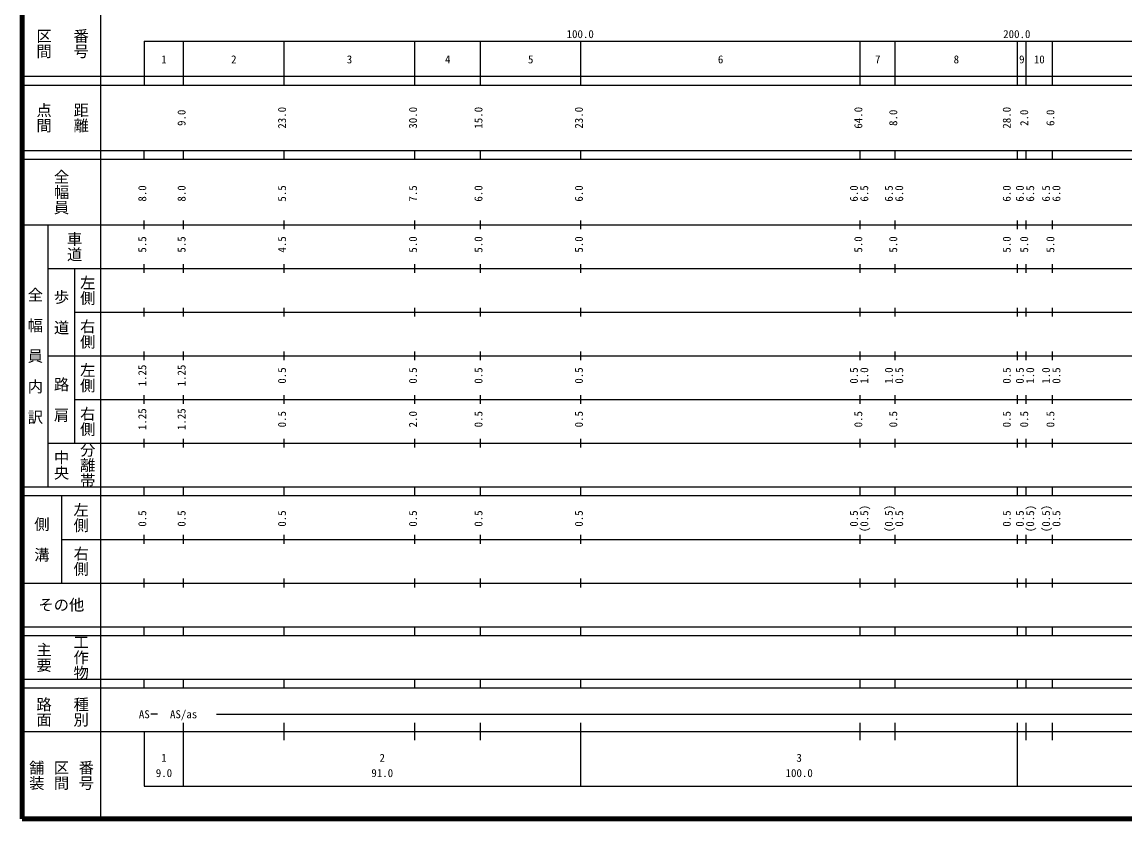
# Model space of a CAD drawing. Units: millimetres on the paper, enlarged 1000 times. Extents: x 40000 to 680000, y 20000 to 380000.
# Drawn here: x 40000 to 292616, y 20000 to 202409 of the extents above; entities that cross this region are included whole.
import ezdxf
from ezdxf.enums import TextEntityAlignment as Align

# ---------------------------------------------------------------- set-up
doc = ezdxf.new("R2010")
doc.units = ezdxf.units.MM
doc.header["$LTSCALE"] = 1000
doc.layers.add('M-TTL', color=2, linetype='Continuous', lineweight=140)
doc.layers.add('M-TTL-BAND', color=7, linetype='Continuous', lineweight=25)
doc.styles.add('@ＭＳ ゴシック', font='')
doc.styles.add('ＭＳ ゴシック', font='')
doc.styles.get('@ＭＳ ゴシック').set_extended_font_data('@MS Gothic')
doc.styles.get('ＭＳ ゴシック').set_extended_font_data('MS Gothic')

msp = doc.modelspace()

# ---------------------------------------------------------------- linework, layer by layer
at = {"layer": 'M-TTL'}
for p, q in [((40000, 380000), (40000, 20000)), ((40000, 20000), (680000, 20000))]:
    msp.add_line(p, q, dxfattribs=at)
at = {"layer": 'M-TTL-BAND'}
for p, q in [((58000, 370000), (58000, 20000)), ((68000, 198000), (579000, 198000)), ((68000, 198000), (68000, 188000)), ((77000, 188000), (77000, 198000)), ((100000, 188000), (100000, 198000)), ((130000, 188000), (130000, 198000)), ((145000, 188000), (145000, 198000)), ((168000, 188000), (168000, 198000)), ((232000, 188000), (232000, 198000)), ((240000, 188000), (240000, 198000)), ((268000, 188000), (268000, 198000)), ((270000, 188000), (270000, 198000)), ((276000, 188000), (276000, 198000)), ((40000, 190000), (579000, 190000)), ((40000, 188000), (579000, 188000)), ((40000, 173000), (579000, 173000)), ((68000, 171000), (68000, 173000)), ((77000, 171000), (77000, 173000)), ((100000, 171000), (100000, 173000)), ((130000, 171000), (130000, 173000)), ((145000, 171000), (145000, 173000)), ((168000, 171000), (168000, 173000)), ((232000, 171000), (232000, 173000)), ((240000, 171000), (240000, 173000)), ((268000, 171000), (268000, 173000)), ((270000, 171000), (270000, 173000)), ((276000, 171000), (276000, 173000)), ((40000, 171000), (579000, 171000)), ((68000, 155000), (68000, 157000)), ((77000, 155000), (77000, 157000)), ((100000, 155000), (100000, 157000)), ((130000, 155000), (130000, 157000)), ((145000, 155000), (145000, 157000)), ((168000, 155000), (168000, 157000)), ((232000, 155000), (232000, 157000)), ((240000, 155000), (240000, 157000)), ((268000, 155000), (268000, 157000)), ((270000, 155000), (270000, 157000)), ((276000, 155000), (276000, 157000)), ((40000, 156000), (579000, 156000)), ((46000, 96000), (46000, 156000)), ((68000, 145000), (68000, 147000)), ((77000, 145000), (77000, 147000)), ((100000, 145000), (100000, 147000)), ((130000, 145000), (130000, 147000)), ((145000, 145000), (145000, 147000)), ((168000, 145000), (168000, 147000)), ((232000, 145000), (232000, 147000)), ((240000, 145000), (240000, 147000)), ((268000, 145000), (268000, 147000)), ((270000, 145000), (270000, 147000)), ((276000, 145000), (276000, 147000)), ((46000, 146000), (579000, 146000)), ((52000, 146000), (52000, 106000)), ((68000, 135000), (68000, 137000)), ((77000, 135000), (77000, 137000)), ((100000, 135000), (100000, 137000)), ((130000, 135000), (130000, 137000)), ((145000, 135000), (145000, 137000)), ((168000, 135000), (168000, 137000)), ((232000, 135000), (232000, 137000)), ((240000, 135000), (240000, 137000)), ((268000, 135000), (268000, 137000)), ((270000, 135000), (270000, 137000)), ((276000, 135000), (276000, 137000)), ((52000, 136000), (579000, 136000)), ((68000, 125000), (68000, 127000)), ((77000, 125000), (77000, 127000)), ((100000, 125000), (100000, 127000)), ((130000, 125000), (130000, 127000)), ((145000, 125000), (145000, 127000)), ((168000, 125000), (168000, 127000)), ((232000, 125000), (232000, 127000)), ((240000, 125000), (240000, 127000)), ((268000, 125000), (268000, 127000)), ((270000, 125000), (270000, 127000)), ((276000, 125000), (276000, 127000)), ((46000, 126000), (579000, 126000)), ((68000, 115000), (68000, 117000)), ((77000, 115000), (77000, 117000)), ((100000, 115000), (100000, 117000)), ((130000, 115000), (130000, 117000)), ((145000, 115000), (145000, 117000)), ((168000, 115000), (168000, 117000)), ((232000, 115000), (232000, 117000)), ((240000, 115000), (240000, 117000)), ((268000, 115000), (268000, 117000)), ((270000, 115000), (270000, 117000)), ((276000, 115000), (276000, 117000)), ((52000, 116000), (579000, 116000)), ((68000, 105000), (68000, 107000)), ((77000, 105000), (77000, 107000)), ((100000, 105000), (100000, 107000)), ((130000, 105000), (130000, 107000)), ((145000, 105000), (145000, 107000)), ((168000, 105000), (168000, 107000)), ((232000, 105000), (232000, 107000)), ((240000, 105000), (240000, 107000)), ((268000, 105000), (268000, 107000)), ((270000, 105000), (270000, 107000)), ((276000, 105000), (276000, 107000)), ((46000, 106000), (579000, 106000)), ((40000, 96000), (579000, 96000)), ((68000, 94000), (68000, 96000)), ((77000, 94000), (77000, 96000)), ((100000, 94000), (100000, 96000)), ((130000, 94000), (130000, 96000)), ((145000, 94000), (145000, 96000)), ((168000, 94000), (168000, 96000)), ((232000, 94000), (232000, 96000)), ((240000, 94000), (240000, 96000)), ((268000, 94000), (268000, 96000)), ((270000, 94000), (270000, 96000)), ((276000, 94000), (276000, 96000)), ((40000, 94000), (579000, 94000)), ((49000, 94000), (49000, 74000)), ((49000, 84000), (579000, 84000)), ((68000, 83000), (68000, 85000)), ((77000, 83000), (77000, 85000)), ((100000, 83000), (100000, 85000)), ((130000, 83000), (130000, 85000)), ((145000, 83000), (145000, 85000)), ((168000, 83000), (168000, 85000)), ((232000, 83000), (232000, 85000)), ((240000, 83000), (240000, 85000)), ((268000, 83000), (268000, 85000)), ((270000, 83000), (270000, 85000)), ((276000, 83000), (276000, 85000)), ((40000, 74000), (579000, 74000)), ((68000, 73000), (68000, 75000)), ((77000, 73000), (77000, 75000)), ((100000, 73000), (100000, 75000)), ((130000, 73000), (130000, 75000)), ((145000, 73000), (145000, 75000)), ((168000, 73000), (168000, 75000)), ((232000, 73000), (232000, 75000)), ((240000, 73000), (240000, 75000)), ((268000, 73000), (268000, 75000)), ((270000, 73000), (270000, 75000)), ((276000, 73000), (276000, 75000)), ((40000, 64000), (579000, 64000)), ((68000, 62000), (68000, 64000)), ((77000, 62000), (77000, 64000)), ((100000, 62000), (100000, 64000)), ((130000, 62000), (130000, 64000)), ((145000, 62000), (145000, 64000)), ((168000, 62000), (168000, 64000)), ((232000, 62000), (232000, 64000)), ((240000, 62000), (240000, 64000)), ((268000, 62000), (268000, 64000)), ((270000, 62000), (270000, 64000)), ((276000, 62000), (276000, 64000)), ((40000, 62000), (579000, 62000)), ((40000, 52000), (579000, 52000)), ((68000, 50000), (68000, 52000)), ((77000, 50000), (77000, 52000)), ((100000, 50000), (100000, 52000)), ((130000, 50000), (130000, 52000)), ((145000, 50000), (145000, 52000)), ((168000, 50000), (168000, 52000)), ((232000, 50000), (232000, 52000)), ((240000, 50000), (240000, 52000)), ((268000, 50000), (268000, 52000)), ((270000, 50000), (270000, 52000)), ((276000, 50000), (276000, 52000)), ((40000, 50000), (579000, 50000)), ((71000, 44000), (69500, 44000)), ((84500, 44000), (565000, 44000)), ((77000, 27500), (77000, 42000)), ((100000, 38000), (100000, 42000)), ((130000, 38000), (130000, 42000)), ((145000, 38000), (145000, 42000)), ((168000, 27500), (168000, 42000)), ((232000, 38000), (232000, 42000)), ((240000, 38000), (240000, 42000)), ((268000, 27500), (268000, 42000)), ((270000, 38000), (270000, 42000)), ((276000, 38000), (276000, 42000)), ((40000, 40000), (579000, 40000)), ((68000, 40000), (68000, 27500)), ((68000, 27500), (579000, 27500))]:
    msp.add_line(p, q, dxfattribs=at)

# ---------------------------------------------------------------- texts
at = {"layer": 'M-TTL-BAND', "style": '@ＭＳ ゴシック'}
for s, p in [('区間', (45000, 197500)), ('番号', (53500, 197500)), ('点間', (45000, 180500)), ('距離', (53500, 180500)), ('全幅員', (49000, 163500)), ('車道', (52000, 151000)), ('左側', (55000, 141000)), ('全\u3000幅\u3000員\u3000内\u3000訳', (43000, 126000)), ('歩\u3000道', (49000, 136000)), ('右側', (55000, 131000)), ('左側', (55000, 121000)), ('路\u3000肩', (49000, 116000)), ('右側', (55000, 111000)), ('中央', (49000, 101000)), ('分離帯', (55000, 101000)), ('左側', (53500, 89000)), ('側\u3000溝', (44500, 84000)), ('右側', (53500, 79000)), ('工作物', (53500, 57000)), ('主要', (45000, 57000)), ('路面', (45000, 44500)), ('種別', (53500, 44500)), ('舗装', (43333, 30000)), ('区間', (49000, 30000)), ('番号', (54667, 30000))]:
    msp.add_text(s, height=2566, rotation=270, dxfattribs=at).set_placement(p, align=Align.MIDDLE_CENTER)
at = {"layer": 'M-TTL-BAND', "style": 'ＭＳ ゴシック'}
for s, p in [('100.0', (167844, 198195)), ('200.0', (267844, 198195)), ('1', (72500, 192405)), ('2', (88500, 192405)), ('3', (115000, 192405)), ('4', (137500, 192405)), ('5', (156500, 192405)), ('6', (200000, 192405)), ('7', (236000, 192405)), ('8', (254000, 192405)), ('9', (269000, 192405)), ('10', (273000, 192405)), ('AS', (68000, 42500)), ('AS/as', (77000, 42500)), ('1', (72500, 32523)), ('2', (122500, 32523)), ('3', (218000, 32523)), ('9.0', (72500, 29033)), ('91.0', (122500, 29033)), ('100.0', (218000, 29033))]:
    msp.add_text(s, height=1833, dxfattribs=at).set_placement(p, align=Align.BOTTOM_CENTER)
for s, p in [('9.0', (78000, 180500)), ('23.0', (101000, 180500)), ('30.0', (131000, 180500)), ('15.0', (146000, 180500)), ('23.0', (169000, 180500)), ('64.0', (233000, 180500)), ('8.0', (241000, 180500)), ('28.0', (267000, 180500)), ('2.0', (271000, 180500)), ('6.0', (277000, 180500)), ('8.0', (69000, 163174)), ('8.0', (78000, 163174)), ('5.5', (101000, 163174)), ('7.5', (131000, 163174)), ('6.0', (146000, 163174)), ('6.0', (169000, 163174)), ('6.0', (232000, 163174)), ('6.5', (234370, 163174)), ('6.5', (240000, 163174)), ('6.0', (242370, 163174)), ('6.0', (267000, 163174)), ('6.0', (270000, 163174)), ('6.5', (272370, 163174)), ('6.5', (276000, 163174)), ('6.0', (278370, 163174)), ('5.5', (69000, 151500)), ('5.5', (78000, 151500)), ('4.5', (101000, 151500)), ('5.0', (131000, 151500)), ('5.0', (146000, 151500)), ('5.0', (169000, 151500)), ('5.0', (233000, 151500)), ('5.0', (241000, 151500)), ('5.0', (267000, 151500)), ('5.0', (271000, 151500)), ('5.0', (277000, 151500)), ('1.25', (69000, 121500)), ('1.25', (78000, 121500)), ('0.5', (101000, 121500)), ('0.5', (131000, 121500)), ('0.5', (146000, 121500)), ('0.5', (169000, 121500)), ('0.5', (232000, 121500)), ('1.0', (234370, 121500)), ('1.0', (240000, 121500)), ('0.5', (242370, 121500)), ('0.5', (267000, 121500)), ('0.5', (270000, 121500)), ('1.0', (272370, 121500)), ('1.0', (276000, 121500)), ('0.5', (278370, 121500)), ('1.25', (69000, 111500)), ('1.25', (78000, 111500)), ('0.5', (101000, 111500)), ('2.0', (131000, 111500)), ('0.5', (146000, 111500)), ('0.5', (169000, 111500)), ('0.5', (233000, 111500)), ('0.5', (241000, 111500)), ('0.5', (267000, 111500)), ('0.5', (271000, 111500)), ('0.5', (277000, 111500)), ('(0.5)', (234370, 88764)), ('(0.5)', (240000, 88764)), ('(0.5)', (272370, 88764)), ('(0.5)', (276000, 88764)), ('0.5', (69000, 88764)), ('0.5', (78000, 88764)), ('0.5', (101000, 88764)), ('0.5', (131000, 88764)), ('0.5', (146000, 88764)), ('0.5', (169000, 88764)), ('0.5', (232000, 88764)), ('0.5', (242370, 88764)), ('0.5', (267000, 88764)), ('0.5', (270000, 88764)), ('0.5', (278370, 88764))]:
    msp.add_text(s, height=1833, rotation=90, dxfattribs=at).set_placement(p, align=Align.BOTTOM_CENTER)
msp.add_text('その他', height=2566, dxfattribs=at).set_placement((49000, 69000), align=Align.MIDDLE_CENTER)

doc.saveas('drawing.dxf')
